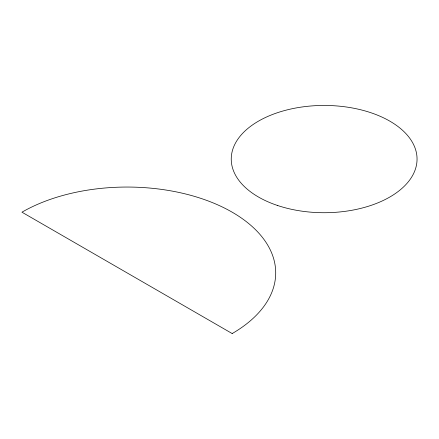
<?xml version="1.0" encoding="UTF-8"?>
<svg xmlns="http://www.w3.org/2000/svg" width="439" height="439" viewBox="0 0 439 439"><rect width="100%" height="100%" fill="white"/><g stroke="black" fill="none" stroke-linecap="round" stroke-linejoin="round"><path stroke-width="0.66" d="M232.171 333.552L21.95 212.185A148.651 85.825 0 0 1 232.171 212.185A148.651 85.825 0 0 1 232.171 333.552M277.689 205.534A92.903 53.64 0 0 0 417.05 159.083A92.903 53.64 0 0 0 277.689 112.631A92.903 53.64 0 0 0 277.689 205.534"/></g></svg>
